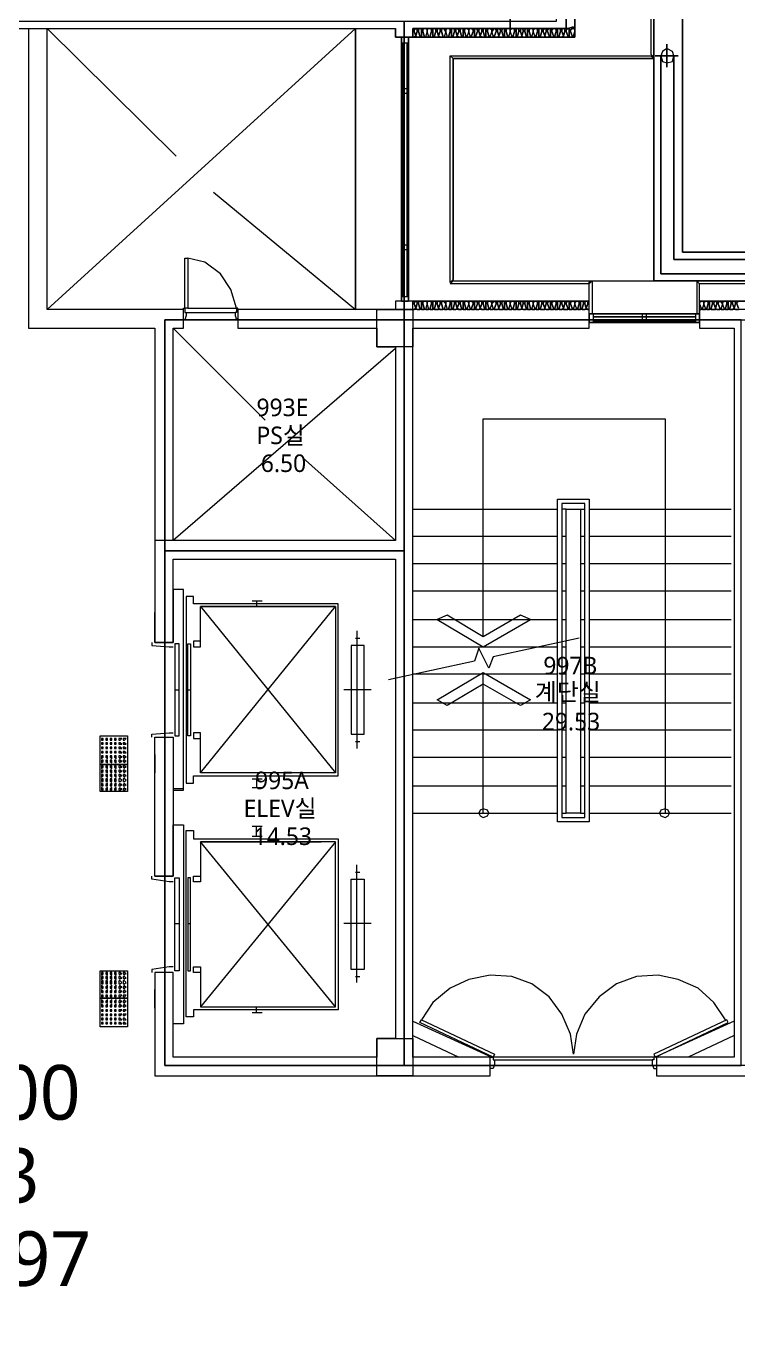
# Model space of a CAD drawing. Header units: millimetres. Extents: x -4020 to 126975, y -1911 to 106713.
# Drawn here: x 75194 to 82904, y 27862 to 42148 of the extents above; entities that cross this region are included whole.
import ezdxf

# ---------------------------------------------------------------- set-up
doc = ezdxf.new("R2010")
doc.units = ezdxf.units.MM
doc.layers.add('PDF_문자', color=7, linetype='Continuous')
doc.layers.add('PDF_형상', color=7, linetype='Continuous')
doc.styles.add('PDF 맑은 고딕', font='malgun.ttf')

msp = doc.modelspace()

# ---------------------------------------------------------------- linework, layer by layer
at = {"layer": 'PDF_형상', "lineweight": 5}
for points in [[(79819, 39389), (79819, 41798), (81995, 41798), (81995, 88152), (62020, 88152), (62020, 87826), (62020, 88152), (62051, 88121), (62051, 87826), (62051, 88121), (62020, 88152), (62020, 87826)], [(81995, 70882), (96047, 46555), (83643, 39389), (81995, 39389), (81995, 68955), (82306, 68955), (82306, 39700), (84156, 39700), (82306, 39700), (82306, 68955), (81995, 68955), (81995, 39389), (83643, 39389)], [(80938, 53721), (80938, 42202), (79290, 42202), (79290, 38969), (82943, 38969), (86441, 38969), (90436, 38969), (94198, 38969), (97944, 38969), (101690, 38969), (105436, 38969), (109447, 38969), (109447, 29704), (109447, 27326)], [(80440, 42280), (74160, 42280), (74160, 43166), (74021, 43166), (74021, 42125), (79197, 42125), (79197, 42031), (79383, 42031), (79383, 42125), (81047, 42125), (81047, 42731), (80440, 42731), (81047, 42731), (81047, 42125), (79383, 42125), (79383, 42031), (79197, 42031), (79197, 42125)], [(81140, 42824), (81140, 42031), (79383, 42031), (81140, 42031), (81140, 42824)], [(109447, 20471), (109447, 29704), (105436, 29704), (101690, 29704), (97944, 29704), (94198, 29704), (90436, 29704), (86441, 29704), (84140, 29704), (84140, 30886), (82943, 30886), (79290, 30886), (76694, 30886), (76694, 36466), (76694, 38969), (79290, 38969), (79290, 42202), (74083, 42202)], [(81047, 42156), (81047, 42140), (81047, 42125), (81062, 42125), (81109, 42140), (81124, 42140), (81140, 42125), (81124, 42140), (81109, 42140), (81062, 42125), (81047, 42125), (81047, 42140), (81047, 42156)], [(75217, 42125), (75217, 38876), (76585, 38876), (76585, 35472), (76787, 35472), (76787, 36373), (79197, 36373), (79197, 31181), (78995, 31181), (78995, 30979), (76787, 30979), (76787, 31896), (76585, 31896), (76585, 30777), (80223, 30777), (80223, 30979), (79383, 30979), (79383, 38876), (81295, 38876), (81295, 39078), (77487, 39078), (77487, 38876), (78995, 38876), (78995, 38674), (79197, 38674), (79197, 36575), (76585, 36575)], [(76787, 38876), (76896, 38876), (76896, 39078), (76585, 39078), (75420, 39078), (75420, 42125), (76819, 40741)], [(75420, 39078), (78762, 42125)], [(82135, 41954), (82135, 41705)], [(77223, 40353), (78762, 39078)], [(76943, 39093), (77471, 39093), (77409, 39295), (77300, 39466), (77129, 39591), (76943, 39637)], [(81311, 39389), (108810, 39389)], [(82912, 39078), (82897, 39078), (82881, 39078), (82865, 39093), (82881, 39140), (82881, 39156), (82865, 39171), (82850, 39171), (82850, 39156), (82850, 39140), (82865, 39093), (82850, 39078), (82834, 39078), (82819, 39078), (82819, 39093), (82834, 39140), (82834, 39156), (82819, 39171), (82803, 39171), (82803, 39156), (82803, 39140), (82803, 39093), (82803, 39078), (82788, 39078), (82772, 39078), (82772, 39093), (82788, 39140), (82788, 39156), (82772, 39171), (82757, 39171), (82741, 39156), (82741, 39140), (82726, 39156), (82726, 39171), (82710, 39171), (82694, 39156), (82694, 39140), (82710, 39093), (82710, 39078), (82694, 39078), (82679, 39078), (82663, 39093), (82679, 39140), (82679, 39156), (82679, 39171), (82663, 39171), (82648, 39156), (82648, 39140), (82663, 39093), (82663, 39078), (82632, 39078), (82617, 39078), (82617, 39093), (82632, 39140), (82632, 39156), (82617, 39171), (82601, 39171), (82601, 39156), (82601, 39140), (82601, 39093), (82601, 39078), (82586, 39078), (82570, 39078), (82570, 39093), (82586, 39140), (82586, 39156), (82570, 39171), (82555, 39171), (82539, 39156), (82539, 39140), (82539, 39156), (82523, 39171), (82508, 39171), (82492, 39156), (82492, 39140), (82508, 39093), (82508, 39078), (82492, 39078), (82508, 39078), (82508, 39093), (82492, 39140), (82492, 39156), (82508, 39171), (82523, 39171), (82539, 39156), (82539, 39140), (82539, 39156), (82555, 39171), (82570, 39171), (82586, 39156), (82586, 39140), (82570, 39093), (82570, 39078), (82586, 39078), (82601, 39078), (82601, 39093), (82601, 39140), (82601, 39156), (82601, 39171), (82617, 39171), (82632, 39156), (82632, 39140), (82617, 39093), (82617, 39078), (82632, 39078), (82663, 39078), (82663, 39093), (82648, 39140), (82648, 39156), (82663, 39171), (82679, 39171), (82679, 39156), (82679, 39140), (82663, 39093), (82679, 39078), (82694, 39078), (82710, 39078), (82710, 39093), (82694, 39140), (82694, 39156), (82710, 39171), (82726, 39171), (82726, 39156), (82741, 39140), (82741, 39156), (82757, 39171), (82772, 39171), (82788, 39156), (82788, 39140), (82772, 39093), (82772, 39078), (82788, 39078), (82803, 39078), (82803, 39093), (82803, 39140), (82803, 39156), (82803, 39171), (82819, 39171), (82834, 39156), (82834, 39140), (82819, 39093), (82819, 39078), (82834, 39078), (82850, 39078), (82865, 39093), (82850, 39140), (82850, 39156), (82850, 39171), (82865, 39171), (82881, 39156), (82881, 39140), (82865, 39093), (82881, 39078), (82897, 39078), (82912, 39078)], [(82912, 39171), (82897, 39156), (82897, 39140), (82912, 39093)], [(82912, 39093), (82897, 39140), (82897, 39156), (82912, 39171)], [(76896, 39078), (76896, 39093), (76912, 39093), (76912, 39047), (76927, 39047), (76927, 39016), (76912, 38969), (76896, 38969), (76896, 38985)], [(76927, 39047), (77456, 39047)], [(77487, 39078), (77487, 39093), (77471, 39093), (77471, 39047), (77456, 39047), (77456, 39016), (77471, 38969), (77487, 38969), (77487, 38985)], [(83021, 30777), (83021, 38876), (84591, 38876), (84591, 39078), (82492, 39078), (82492, 38876), (82865, 38876), (82865, 30979), (82026, 30979), (82026, 30777), (83161, 30777), (83161, 30932), (83021, 30932)], [(79197, 38658), (76787, 36575), (76787, 38876), (77782, 37881)], [(80145, 35534), (80145, 37896), (82119, 37896), (82119, 33622)], [(80145, 37896), (82119, 37896)], [(78187, 37477), (79197, 36575)], [(79383, 36917), (80953, 36917)], [(81000, 33622), (81047, 33622), (81047, 36917), (81000, 36917)], [(81047, 36917), (81202, 36917), (81202, 33622), (81047, 33622)], [(81202, 36917), (81249, 36917)], [(81295, 36917), (82834, 36917)], [(79383, 36622), (80953, 36622)], [(81000, 36622), (81047, 36622)], [(81202, 36622), (81249, 36622)], [(81295, 36622), (82834, 36622)], [(79383, 36326), (80953, 36326)], [(81000, 36326), (81047, 36326)], [(81202, 36326), (81249, 36326)], [(81295, 36326), (82834, 36326)], [(76585, 34446), (76787, 34446), (76787, 33870), (76896, 33870), (76896, 36047), (76787, 36047), (76787, 35472), (76585, 35472), (76585, 35798)], [(79383, 36031), (80953, 36031)], [(81000, 36031), (81047, 36031)], [(81202, 36031), (81249, 36031)], [(81295, 36031), (82834, 36031)], [(77083, 35487), (77005, 35487), (77005, 35425), (77083, 35425), (77083, 35860), (78544, 35860), (78544, 34057), (77083, 34057), (77083, 34492), (77005, 34492), (77005, 34430), (77083, 34430)], [(78389, 34057), (77083, 34057), (78544, 35860), (77083, 35860), (78544, 34057)], [(77642, 35922), (77751, 35922)], [(77642, 35860), (77751, 35860)], [(77689, 35922), (77689, 35860)], [(79383, 35720), (80953, 35720)], [(81000, 35720), (81047, 35720)], [(81202, 35720), (81249, 35720)], [(81295, 35720), (82834, 35720)], [(78777, 35596), (78777, 34321)], [(76554, 35472), (76554, 35440), (76741, 35425), (76787, 35425)], [(78762, 35518), (78808, 35518)], [(81187, 35518), (80254, 35316), (80207, 35192), (80098, 35409), (80052, 35269), (79119, 35067)], [(79383, 35425), (80953, 35425)], [(81000, 35425), (81047, 35425)], [(81202, 35425), (81249, 35425)], [(81295, 35425), (82834, 35425)], [(80145, 33622), (80145, 35145)], [(79383, 35130), (80953, 35130)], [(81000, 35130), (81047, 35130)], [(81202, 35130), (81249, 35130)], [(81295, 35130), (82834, 35130)], [(76803, 34959), (76850, 34959)], [(76943, 34959), (76974, 34959)], [(78933, 34959), (78637, 34959)], [(79383, 34819), (80953, 34819)], [(81000, 34819), (81047, 34819)], [(81202, 34819), (81249, 34819)], [(81295, 34819), (82834, 34819)], [(76554, 34446), (76554, 34477), (76741, 34492), (76787, 34492)], [(79383, 34523), (80953, 34523)], [(81000, 34523), (81047, 34523)], [(81202, 34523), (81249, 34523)], [(81295, 34523), (82834, 34523)], [(78762, 34399), (78808, 34399)], [(76585, 34259), (76585, 34057), (76585, 34259)], [(79383, 34228), (80953, 34228)], [(81000, 34228), (81047, 34228)], [(81202, 34228), (81249, 34228)], [(81295, 34228), (82834, 34228)], [(76896, 33886), (76787, 33886)], [(77642, 33995), (77751, 33995)], [(77642, 33901), (77751, 33901)], [(77689, 33995), (77689, 33901)], [(79383, 33917), (80953, 33917)], [(81000, 33917), (81047, 33917)], [(81202, 33917), (81249, 33917)], [(81295, 33917), (82834, 33917)], [(79383, 33622), (80953, 33622)], [(81202, 33622), (81249, 33622)], [(81295, 33622), (82834, 33622)], [(76585, 32938), (76787, 32938), (76787, 33497), (76896, 33497), (76896, 31337), (76787, 31337), (76787, 31896), (76585, 31896)], [(77642, 33482), (77751, 33482)], [(77689, 33373), (77689, 33482)], [(78544, 33311), (77083, 31523), (78544, 31523), (77083, 33311), (77083, 32876), (77005, 32876), (77005, 32938), (77083, 32938)], [(77083, 31896), (77005, 31896), (77005, 31958), (77083, 31958), (77083, 31523), (78544, 31523), (78544, 33311), (77083, 33311), (78389, 33311)], [(77642, 33373), (77751, 33373)], [(78777, 31787), (78777, 33062)], [(76787, 32876), (76741, 32876), (76554, 32907), (76554, 32938)], [(78762, 32984), (78808, 32984)], [(76803, 32425), (76850, 32425)], [(76943, 32425), (76974, 32425)], [(78933, 32425), (78637, 32425)], [(76787, 31958), (76741, 31958), (76554, 31927), (76554, 31896)], [(82772, 31383), (82648, 31570), (82477, 31725), (82259, 31819), (82042, 31865), (81808, 31850), (81591, 31772), (81404, 31632), (81249, 31445), (81156, 31228), (81124, 31010), (81093, 31228), (81000, 31445), (80860, 31632), (80674, 31772), (80456, 31850), (80223, 31865), (79990, 31819), (79788, 31725), (79601, 31570), (79477, 31383)], [(78762, 31850), (78808, 31850)], [(76585, 31710), (76585, 31508), (76585, 31710)], [(77642, 31523), (77751, 31523)], [(77642, 31461), (77751, 31461)], [(77689, 31461), (77689, 31523)], [(79383, 31368), (80238, 30979)], [(82865, 31368), (82010, 30979)], [(79383, 31212), (79881, 30979)], [(82865, 31212), (82368, 30979)], [(80223, 30979), (80254, 30979), (80254, 30948), (80269, 30948), (80269, 30901), (80254, 30855), (80223, 30855)], [(81995, 30979), (80254, 30979)], [(80269, 30948), (81979, 30948)], [(82026, 30979), (81995, 30979), (81995, 30948), (81979, 30948), (81979, 30901), (81995, 30855), (82026, 30855)]]:
    msp.add_lwpolyline(points, dxfattribs=at)
for points in [[(80440, 42125), (80440, 49726)], [(80440, 42125), (80440, 42731), (81047, 42731), (81047, 42125)], [(80440, 42125), (80440, 42731), (81047, 42731), (81047, 42125)], [(81964, 41845), (81995, 41814), (81995, 42855), (81964, 42824)], [(81964, 41845), (81995, 41814), (81995, 42855), (81964, 42824)], [(78762, 39078), (78762, 42125)], [(79259, 39171), (79259, 42031)], [(79259, 42031), (79259, 41969), (79337, 41969), (79337, 42031)], [(79259, 42031), (79259, 41969), (79337, 41969), (79337, 42031)], [(79337, 39171), (79337, 42031)], [(81093, 42094), (81109, 42047), (81109, 42031), (81093, 42031), (81078, 42031), (81078, 42047), (81078, 42094), (81078, 42109), (81078, 42125), (81062, 42125), (81047, 42109), (81047, 42094), (81062, 42047), (81062, 42031), (81047, 42031), (81016, 42031), (81016, 42047), (81031, 42094), (81031, 42109), (81016, 42125), (81000, 42125), (81000, 42109), (81000, 42094), (81016, 42047), (81000, 42031), (80985, 42031), (80969, 42031), (80969, 42047), (80985, 42094), (80985, 42109), (80969, 42125), (80953, 42125), (80953, 42109), (80953, 42094), (80953, 42047), (80953, 42031), (80938, 42031), (80922, 42031), (80922, 42047), (80938, 42094), (80938, 42109), (80922, 42125), (80907, 42125), (80891, 42109), (80891, 42094), (80907, 42047), (80907, 42031), (80891, 42031), (80876, 42031), (80876, 42047), (80876, 42094), (80876, 42109), (80876, 42125), (80860, 42125), (80845, 42109), (80845, 42094), (80860, 42047), (80860, 42031), (80845, 42031), (80829, 42031), (80814, 42047), (80829, 42094), (80829, 42109), (80829, 42125), (80814, 42125), (80798, 42109), (80798, 42094), (80814, 42047), (80814, 42031), (80782, 42031), (80767, 42031), (80767, 42047), (80782, 42094), (80782, 42109), (80767, 42125), (80751, 42125), (80751, 42109), (80751, 42094), (80751, 42047), (80751, 42031), (80736, 42031), (80720, 42031), (80720, 42047), (80736, 42094), (80736, 42109), (80720, 42125), (80705, 42125), (80689, 42109), (80689, 42094), (80689, 42109), (80674, 42125), (80658, 42125), (80643, 42109), (80643, 42094), (80658, 42047), (80658, 42031), (80643, 42031), (80627, 42031), (80627, 42047), (80627, 42094), (80627, 42109), (80627, 42125), (80611, 42125), (80596, 42109), (80596, 42094), (80611, 42047), (80611, 42031), (80596, 42031), (80580, 42031), (80565, 42047), (80580, 42094), (80580, 42109), (80565, 42125), (80549, 42109), (80549, 42094), (80565, 42047), (80549, 42031), (80534, 42031), (80518, 42031), (80518, 42047), (80534, 42094), (80534, 42109), (80518, 42125), (80503, 42125), (80503, 42109), (80503, 42094), (80503, 42047), (80503, 42031), (80487, 42031), (80472, 42031), (80472, 42047), (80487, 42094), (80487, 42109), (80472, 42125), (80456, 42125), (80440, 42109), (80440, 42094), (80440, 42109), (80425, 42125), (80409, 42125), (80394, 42109), (80394, 42094), (80409, 42047), (80409, 42031), (80394, 42031), (80378, 42031), (80378, 42047), (80378, 42094), (80378, 42109), (80378, 42125), (80363, 42125), (80347, 42109), (80347, 42094), (80363, 42047), (80363, 42031), (80347, 42031), (80316, 42031), (80316, 42047), (80332, 42094), (80332, 42109), (80316, 42125), (80301, 42125), (80301, 42109), (80301, 42094), (80316, 42047), (80301, 42031), (80285, 42031), (80269, 42031), (80269, 42047), (80285, 42094), (80285, 42109), (80269, 42125), (80254, 42125), (80254, 42109), (80238, 42094), (80238, 42109), (80223, 42125), (80207, 42125), (80192, 42109), (80192, 42094), (80207, 42047), (80207, 42031), (80192, 42031), (80176, 42031), (80176, 42047), (80176, 42094), (80176, 42109), (80176, 42125), (80161, 42125), (80145, 42109), (80145, 42094), (80161, 42047), (80161, 42031), (80145, 42031), (80130, 42031), (80114, 42047), (80130, 42094), (80130, 42109), (80130, 42125), (80114, 42125), (80098, 42109), (80098, 42094), (80114, 42047), (80098, 42031), (80083, 42031), (80067, 42031), (80067, 42047), (80083, 42094), (80083, 42109), (80067, 42125), (80052, 42125), (80052, 42109), (80052, 42094), (80052, 42047), (80052, 42031), (80036, 42031), (80021, 42031), (80021, 42047), (80036, 42094), (80036, 42109), (80021, 42125), (80005, 42125), (79990, 42109), (79990, 42094), (79990, 42109), (79974, 42125), (79959, 42125), (79943, 42109), (79943, 42094), (79959, 42047), (79959, 42031), (79943, 42031), (79928, 42031), (79928, 42047), (79928, 42094), (79928, 42109), (79928, 42125), (79912, 42125), (79896, 42109), (79896, 42094), (79912, 42047), (79912, 42031), (79896, 42031), (79881, 42031), (79865, 42047), (79881, 42094), (79881, 42109), (79865, 42125), (79850, 42125), (79850, 42109), (79850, 42094), (79865, 42047), (79850, 42031), (79834, 42031), (79819, 42031), (79819, 42047), (79834, 42094), (79834, 42109), (79819, 42125), (79803, 42125), (79803, 42109), (79803, 42094), (79803, 42047), (79803, 42031), (79788, 42031), (79772, 42031), (79772, 42047), (79788, 42094), (79788, 42109), (79772, 42125), (79757, 42125), (79741, 42109), (79741, 42094), (79725, 42109), (79725, 42125), (79710, 42125), (79694, 42109), (79694, 42094), (79710, 42047), (79710, 42031), (79694, 42031), (79679, 42031), (79663, 42047), (79679, 42094), (79679, 42109), (79679, 42125), (79663, 42125), (79648, 42109), (79648, 42094), (79663, 42047), (79663, 42031), (79632, 42031), (79617, 42031), (79617, 42047), (79632, 42094), (79632, 42109), (79617, 42125), (79601, 42125), (79601, 42109), (79601, 42094), (79601, 42047), (79601, 42031), (79586, 42031), (79570, 42031), (79570, 42047), (79586, 42094), (79586, 42109), (79570, 42125), (79554, 42125), (79539, 42109), (79539, 42094), (79539, 42109), (79523, 42125), (79508, 42125), (79492, 42109), (79492, 42094), (79508, 42047), (79508, 42031), (79492, 42031), (79477, 42031), (79477, 42047), (79477, 42094), (79477, 42109), (79477, 42125), (79461, 42125), (79446, 42109), (79446, 42094), (79461, 42047), (79461, 42031), (79446, 42031), (79430, 42031), (79415, 42047), (79430, 42094), (79430, 42109), (79415, 42125), (79399, 42109), (79399, 42094), (79415, 42047), (79399, 42031), (79383, 42031), (79399, 42031), (79415, 42047), (79399, 42094), (79399, 42109), (79415, 42125), (79430, 42109), (79430, 42094), (79415, 42047), (79430, 42031), (79446, 42031), (79461, 42031), (79461, 42047), (79446, 42094), (79446, 42109), (79461, 42125), (79477, 42125), (79477, 42109), (79477, 42094), (79477, 42047), (79477, 42031), (79492, 42031), (79508, 42031), (79508, 42047), (79492, 42094), (79492, 42109), (79508, 42125), (79523, 42125), (79539, 42109), (79539, 42094), (79539, 42109), (79554, 42125), (79570, 42125), (79586, 42109), (79586, 42094), (79570, 42047), (79570, 42031), (79586, 42031), (79601, 42031), (79601, 42047), (79601, 42094), (79601, 42109), (79601, 42125), (79617, 42125), (79632, 42109), (79632, 42094), (79617, 42047), (79617, 42031), (79632, 42031), (79663, 42031), (79663, 42047), (79648, 42094), (79648, 42109), (79663, 42125), (79679, 42125), (79679, 42109), (79679, 42094), (79663, 42047), (79679, 42031), (79694, 42031), (79710, 42031), (79710, 42047), (79694, 42094), (79694, 42109), (79710, 42125), (79725, 42125), (79725, 42109), (79741, 42094), (79741, 42109), (79757, 42125), (79772, 42125), (79788, 42109), (79788, 42094), (79772, 42047), (79772, 42031), (79788, 42031), (79803, 42031), (79803, 42047), (79803, 42094), (79803, 42109), (79803, 42125), (79819, 42125), (79834, 42109), (79834, 42094), (79819, 42047), (79819, 42031), (79834, 42031), (79850, 42031), (79865, 42047), (79850, 42094), (79850, 42109), (79850, 42125), (79865, 42125), (79881, 42109), (79881, 42094), (79865, 42047), (79881, 42031), (79896, 42031), (79912, 42031), (79912, 42047), (79896, 42094), (79896, 42109), (79912, 42125), (79928, 42125), (79928, 42109), (79928, 42094), (79928, 42047), (79928, 42031), (79943, 42031), (79959, 42031), (79959, 42047), (79943, 42094), (79943, 42109), (79959, 42125), (79974, 42125), (79990, 42109), (79990, 42094), (79990, 42109), (80005, 42125), (80021, 42125), (80036, 42109), (80036, 42094), (80021, 42047), (80021, 42031), (80036, 42031), (80052, 42031), (80052, 42047), (80052, 42094), (80052, 42109), (80052, 42125), (80067, 42125), (80083, 42109), (80083, 42094), (80067, 42047), (80067, 42031), (80083, 42031), (80098, 42031), (80114, 42047), (80098, 42094), (80098, 42109), (80114, 42125), (80130, 42125), (80130, 42109), (80130, 42094), (80114, 42047), (80130, 42031), (80145, 42031), (80161, 42031), (80161, 42047), (80145, 42094), (80145, 42109), (80161, 42125), (80176, 42125), (80176, 42109), (80176, 42094), (80176, 42047), (80176, 42031), (80192, 42031), (80207, 42031), (80207, 42047), (80192, 42094), (80192, 42109), (80207, 42125), (80223, 42125), (80238, 42109), (80238, 42094), (80254, 42109), (80254, 42125), (80269, 42125), (80285, 42109), (80285, 42094), (80269, 42047), (80269, 42031), (80285, 42031), (80301, 42031), (80316, 42047), (80301, 42094), (80301, 42109), (80301, 42125), (80316, 42125), (80332, 42109), (80332, 42094), (80316, 42047), (80316, 42031), (80347, 42031), (80363, 42031), (80363, 42047), (80347, 42094), (80347, 42109), (80363, 42125), (80378, 42125), (80378, 42109), (80378, 42094), (80378, 42047), (80378, 42031), (80394, 42031), (80409, 42031), (80409, 42047), (80394, 42094), (80394, 42109), (80409, 42125), (80425, 42125), (80440, 42109), (80440, 42094), (80440, 42109), (80456, 42125), (80472, 42125), (80487, 42109), (80487, 42094), (80472, 42047), (80472, 42031), (80487, 42031), (80503, 42031), (80503, 42047), (80503, 42094), (80503, 42109), (80503, 42125), (80518, 42125), (80534, 42109), (80534, 42094), (80518, 42047), (80518, 42031), (80534, 42031), (80549, 42031), (80565, 42047), (80549, 42094), (80549, 42109), (80565, 42125), (80580, 42109), (80580, 42094), (80565, 42047), (80580, 42031), (80596, 42031), (80611, 42031), (80611, 42047), (80596, 42094), (80596, 42109), (80611, 42125), (80627, 42125), (80627, 42109), (80627, 42094), (80627, 42047), (80627, 42031), (80643, 42031), (80658, 42031), (80658, 42047), (80643, 42094), (80643, 42109), (80658, 42125), (80674, 42125), (80689, 42109), (80689, 42094), (80689, 42109), (80705, 42125), (80720, 42125), (80736, 42109), (80736, 42094), (80720, 42047), (80720, 42031), (80736, 42031), (80751, 42031), (80751, 42047), (80751, 42094), (80751, 42109), (80751, 42125), (80767, 42125), (80782, 42109), (80782, 42094), (80767, 42047), (80767, 42031), (80782, 42031), (80814, 42031), (80814, 42047), (80798, 42094), (80798, 42109), (80814, 42125), (80829, 42125), (80829, 42109), (80829, 42094), (80814, 42047), (80829, 42031), (80845, 42031), (80860, 42031), (80860, 42047), (80845, 42094), (80845, 42109), (80860, 42125), (80876, 42125), (80876, 42109), (80876, 42094), (80876, 42047), (80876, 42031), (80891, 42031), (80907, 42031), (80907, 42047), (80891, 42094), (80891, 42109), (80907, 42125), (80922, 42125), (80938, 42109), (80938, 42094), (80922, 42047), (80922, 42031), (80938, 42031), (80953, 42031), (80953, 42047), (80953, 42094), (80953, 42109), (80953, 42125), (80969, 42125), (80985, 42109), (80985, 42094), (80969, 42047), (80969, 42031), (80985, 42031), (81000, 42031), (81016, 42047), (81000, 42094), (81000, 42109), (81000, 42125), (81016, 42125), (81031, 42109), (81031, 42094), (81016, 42047), (81016, 42031), (81047, 42031), (81062, 42031), (81062, 42047), (81047, 42094), (81047, 42109), (81062, 42125), (81078, 42125), (81078, 42109), (81078, 42094), (81078, 42047), (81078, 42031), (81093, 42031), (81109, 42031), (81109, 42047), (81093, 42094), (81093, 42109), (81109, 42125), (81124, 42125), (81140, 42109), (81140, 42094), (81140, 42109), (81124, 42125), (81109, 42125), (81093, 42109)], [(79539, 42094), (79523, 42047), (79523, 42031), (79539, 42031), (79554, 42031), (79554, 42047)], [(79539, 42094), (79523, 42047), (79523, 42031), (79539, 42031), (79554, 42031), (79554, 42047)], [(79741, 42094), (79725, 42047), (79725, 42031), (79741, 42031), (79757, 42031), (79757, 42047)], [(79741, 42094), (79725, 42047), (79725, 42031), (79741, 42031), (79757, 42031), (79757, 42047)], [(79990, 42094), (79974, 42047), (79974, 42031), (79990, 42031), (80005, 42031), (80005, 42047)], [(79990, 42094), (79974, 42047), (79974, 42031), (79990, 42031), (80005, 42031), (80005, 42047)], [(80238, 42094), (80223, 42047), (80223, 42031), (80238, 42031), (80254, 42031), (80254, 42047)], [(80238, 42094), (80223, 42047), (80223, 42031), (80238, 42031), (80254, 42031), (80254, 42047)], [(80440, 42094), (80425, 42047), (80425, 42031), (80440, 42031), (80456, 42031), (80456, 42047)], [(80440, 42094), (80425, 42047), (80425, 42031), (80440, 42031), (80456, 42031), (80456, 42047)], [(80689, 42094), (80674, 42047), (80674, 42031), (80689, 42031), (80705, 42031), (80705, 42047)], [(80689, 42094), (80674, 42047), (80674, 42031), (80689, 42031), (80705, 42031), (80705, 42047)], [(81140, 42031), (81124, 42031), (81124, 42047), (81140, 42094), (81124, 42047), (81124, 42031)], [(79275, 39218), (79275, 41969)], [(79321, 39218), (79321, 41969)], [(82213, 41829), (82197, 41876), (82135, 41907), (82088, 41876), (82073, 41829), (82088, 41767), (82135, 41752), (82197, 41767)], [(82213, 41829), (82197, 41876), (82135, 41907), (82088, 41876), (82073, 41829), (82088, 41767), (82135, 41752), (82197, 41767)], [(82213, 41829), (82197, 41876), (82135, 41907), (82088, 41876), (82073, 41829), (82088, 41767), (82135, 41752), (82197, 41767)], [(82135, 41705), (82135, 41954)], [(79819, 39404), (79788, 39373), (79788, 41829), (79819, 41798)], [(81964, 41829), (81995, 41798), (79819, 41798), (79788, 41829)], [(79819, 39404), (79788, 39373), (79788, 41829), (79819, 41798)], [(81964, 41829), (81995, 41798), (79819, 41798), (79788, 41829)], [(82010, 41829), (82259, 41829)], [(84078, 39466), (82073, 39466), (82073, 41829), (82073, 39466)], [(84078, 39622), (82213, 39622), (82213, 41829), (82213, 39622)], [(79259, 41472), (79259, 41425), (79337, 41425), (79337, 41472)], [(79259, 41472), (79259, 41425), (79337, 41425), (79337, 41472)], [(79259, 39777), (79259, 39731), (79337, 39731), (79337, 39777)], [(79259, 39777), (79259, 39731), (79337, 39731), (79337, 39777)], [(76912, 39093), (76912, 39637), (76943, 39637), (76943, 39093)], [(79788, 39358), (79819, 39389), (81311, 39389), (81280, 39358)], [(79788, 39358), (79819, 39389), (81311, 39389), (81280, 39358)], [(81295, 39358), (81327, 39389), (81327, 39031), (81295, 39031)], [(81295, 39358), (81327, 39389), (81327, 39031), (81295, 39031)], [(82492, 39358), (82461, 39389), (82461, 39031), (82492, 39031)], [(82492, 39358), (82461, 39389), (84622, 39389), (84591, 39358)], [(82492, 39358), (82461, 39389), (82461, 39031), (82492, 39031)], [(82492, 39358), (82461, 39389), (84622, 39389), (84591, 39358)], [(79197, 39078), (79383, 39078), (79383, 39171), (79197, 39171)], [(79197, 39078), (79383, 39078), (79383, 39171), (79197, 39171)], [(79259, 39218), (79259, 39171), (79337, 39171), (79337, 39218)], [(79259, 39218), (79259, 39171), (79337, 39171), (79337, 39218)], [(81295, 39171), (79383, 39171)], [(81295, 39078), (81280, 39078), (81264, 39093), (81280, 39140), (81280, 39156), (81280, 39171), (81264, 39171), (81249, 39156), (81249, 39140), (81264, 39093), (81249, 39078), (81233, 39078), (81218, 39078), (81218, 39093), (81233, 39140), (81233, 39156), (81218, 39171), (81202, 39171), (81202, 39156), (81202, 39140), (81202, 39093), (81202, 39078), (81187, 39078), (81171, 39078), (81171, 39093), (81187, 39140), (81187, 39156), (81171, 39171), (81156, 39171), (81140, 39156), (81140, 39140), (81140, 39156), (81124, 39171), (81109, 39171), (81093, 39156), (81093, 39140), (81109, 39093), (81109, 39078), (81093, 39078), (81078, 39078), (81078, 39093), (81078, 39140), (81078, 39156), (81078, 39171), (81062, 39171), (81047, 39156), (81047, 39140), (81062, 39093), (81062, 39078), (81047, 39078), (81016, 39078), (81016, 39093), (81031, 39140), (81031, 39156), (81016, 39171), (81000, 39171), (81000, 39156), (81000, 39140), (81016, 39093), (81000, 39078), (80985, 39078), (80969, 39078), (80969, 39093), (80985, 39140), (80985, 39156), (80969, 39171), (80953, 39171), (80953, 39156), (80953, 39140), (80953, 39093), (80953, 39078), (80938, 39078), (80922, 39078), (80922, 39093), (80938, 39140), (80938, 39156), (80922, 39171), (80907, 39171), (80891, 39156), (80891, 39140), (80907, 39093), (80907, 39078), (80891, 39078), (80876, 39078), (80876, 39093), (80876, 39140), (80876, 39156), (80876, 39171), (80860, 39171), (80845, 39156), (80845, 39140), (80860, 39093), (80860, 39078), (80845, 39078), (80829, 39078), (80814, 39093), (80829, 39140), (80829, 39156), (80829, 39171), (80814, 39171), (80798, 39156), (80798, 39140), (80814, 39093), (80814, 39078), (80782, 39078), (80767, 39078), (80767, 39093), (80782, 39140), (80782, 39156), (80767, 39171), (80751, 39171), (80751, 39156), (80751, 39140), (80751, 39093), (80751, 39078), (80736, 39078), (80720, 39078), (80720, 39093), (80736, 39140), (80736, 39156), (80720, 39171), (80705, 39171), (80689, 39156), (80689, 39140), (80689, 39156), (80674, 39171), (80658, 39171), (80643, 39156), (80643, 39140), (80658, 39093), (80658, 39078), (80643, 39078), (80627, 39078), (80627, 39093), (80627, 39140), (80627, 39156), (80627, 39171), (80611, 39171), (80596, 39156), (80596, 39140), (80611, 39093), (80611, 39078), (80596, 39078), (80580, 39078), (80565, 39093), (80580, 39140), (80580, 39156), (80565, 39171), (80549, 39156), (80549, 39140), (80565, 39093), (80549, 39078), (80534, 39078), (80518, 39078), (80518, 39093), (80534, 39140), (80534, 39156), (80518, 39171), (80503, 39171), (80503, 39156), (80503, 39140), (80503, 39093), (80503, 39078), (80487, 39078), (80472, 39078), (80472, 39093), (80487, 39140), (80487, 39156), (80472, 39171), (80456, 39171), (80440, 39156), (80440, 39140), (80440, 39156), (80425, 39171), (80409, 39171), (80394, 39156), (80394, 39140), (80409, 39093), (80409, 39078), (80394, 39078), (80378, 39078), (80378, 39093), (80378, 39140), (80378, 39156), (80378, 39171), (80363, 39171), (80347, 39156), (80347, 39140), (80363, 39093), (80363, 39078), (80347, 39078), (80316, 39078), (80316, 39093), (80332, 39140), (80332, 39156), (80316, 39171), (80301, 39171), (80301, 39156), (80301, 39140), (80316, 39093), (80301, 39078), (80285, 39078), (80269, 39078), (80269, 39093), (80285, 39140), (80285, 39156), (80269, 39171), (80254, 39171), (80254, 39156), (80238, 39140), (80238, 39156), (80223, 39171), (80207, 39171), (80192, 39156), (80192, 39140), (80207, 39093), (80207, 39078), (80192, 39078), (80176, 39078), (80176, 39093), (80176, 39140), (80176, 39156), (80176, 39171), (80161, 39171), (80145, 39156), (80145, 39140), (80161, 39093), (80161, 39078), (80145, 39078), (80130, 39078), (80114, 39093), (80130, 39140), (80130, 39156), (80130, 39171), (80114, 39171), (80098, 39156), (80098, 39140), (80114, 39093), (80098, 39078), (80083, 39078), (80067, 39078), (80067, 39093), (80083, 39140), (80083, 39156), (80067, 39171), (80052, 39171), (80052, 39156), (80052, 39140), (80052, 39093), (80052, 39078), (80036, 39078), (80021, 39078), (80021, 39093), (80036, 39140), (80036, 39156), (80021, 39171), (80005, 39171), (79990, 39156), (79990, 39140), (79990, 39156), (79974, 39171), (79959, 39171), (79943, 39156), (79943, 39140), (79959, 39093), (79959, 39078), (79943, 39078), (79928, 39078), (79928, 39093), (79928, 39140), (79928, 39156), (79928, 39171), (79912, 39171), (79896, 39156), (79896, 39140), (79912, 39093), (79912, 39078), (79896, 39078), (79881, 39078), (79865, 39093), (79881, 39140), (79881, 39156), (79865, 39171), (79850, 39171), (79850, 39156), (79850, 39140), (79865, 39093), (79850, 39078), (79834, 39078), (79819, 39078), (79819, 39093), (79834, 39140), (79834, 39156), (79819, 39171), (79803, 39171), (79803, 39156), (79803, 39140), (79803, 39093), (79803, 39078), (79788, 39078), (79772, 39078), (79772, 39093), (79788, 39140), (79788, 39156), (79772, 39171), (79757, 39171), (79741, 39156), (79741, 39140), (79725, 39156), (79725, 39171), (79710, 39171), (79694, 39156), (79694, 39140), (79710, 39093), (79710, 39078), (79694, 39078), (79679, 39078), (79663, 39093), (79679, 39140), (79679, 39156), (79679, 39171), (79663, 39171), (79648, 39156), (79648, 39140), (79663, 39093), (79663, 39078), (79632, 39078), (79617, 39078), (79617, 39093), (79632, 39140), (79632, 39156), (79617, 39171), (79601, 39171), (79601, 39156), (79601, 39140), (79601, 39093), (79601, 39078), (79586, 39078), (79570, 39078), (79570, 39093), (79586, 39140), (79586, 39156), (79570, 39171), (79554, 39171), (79539, 39156), (79539, 39140), (79539, 39156), (79523, 39171), (79508, 39171), (79492, 39156), (79492, 39140), (79508, 39093), (79508, 39078), (79492, 39078), (79477, 39078), (79477, 39093), (79477, 39140), (79477, 39156), (79477, 39171), (79461, 39171), (79446, 39156), (79446, 39140), (79461, 39093), (79461, 39078), (79446, 39078), (79430, 39078), (79415, 39093), (79430, 39140), (79430, 39156), (79415, 39171), (79399, 39156), (79399, 39140), (79415, 39093), (79399, 39078), (79383, 39078), (79399, 39078), (79415, 39093), (79399, 39140), (79399, 39156), (79415, 39171), (79430, 39156), (79430, 39140), (79415, 39093), (79430, 39078), (79446, 39078), (79461, 39078), (79461, 39093), (79446, 39140), (79446, 39156), (79461, 39171), (79477, 39171), (79477, 39156), (79477, 39140), (79477, 39093), (79477, 39078), (79492, 39078), (79508, 39078), (79508, 39093), (79492, 39140), (79492, 39156), (79508, 39171), (79523, 39171), (79539, 39156), (79539, 39140), (79539, 39156), (79554, 39171), (79570, 39171), (79586, 39156), (79586, 39140), (79570, 39093), (79570, 39078), (79586, 39078), (79601, 39078), (79601, 39093), (79601, 39140), (79601, 39156), (79601, 39171), (79617, 39171), (79632, 39156), (79632, 39140), (79617, 39093), (79617, 39078), (79632, 39078), (79663, 39078), (79663, 39093), (79648, 39140), (79648, 39156), (79663, 39171), (79679, 39171), (79679, 39156), (79679, 39140), (79663, 39093), (79679, 39078), (79694, 39078), (79710, 39078), (79710, 39093), (79694, 39140), (79694, 39156), (79710, 39171), (79725, 39171), (79725, 39156), (79741, 39140), (79741, 39156), (79757, 39171), (79772, 39171), (79788, 39156), (79788, 39140), (79772, 39093), (79772, 39078), (79788, 39078), (79803, 39078), (79803, 39093), (79803, 39140), (79803, 39156), (79803, 39171), (79819, 39171), (79834, 39156), (79834, 39140), (79819, 39093), (79819, 39078), (79834, 39078), (79850, 39078), (79865, 39093), (79850, 39140), (79850, 39156), (79850, 39171), (79865, 39171), (79881, 39156), (79881, 39140), (79865, 39093), (79881, 39078), (79896, 39078), (79912, 39078), (79912, 39093), (79896, 39140), (79896, 39156), (79912, 39171), (79928, 39171), (79928, 39156), (79928, 39140), (79928, 39093), (79928, 39078), (79943, 39078), (79959, 39078), (79959, 39093), (79943, 39140), (79943, 39156), (79959, 39171), (79974, 39171), (79990, 39156), (79990, 39140), (79990, 39156), (80005, 39171), (80021, 39171), (80036, 39156), (80036, 39140), (80021, 39093), (80021, 39078), (80036, 39078), (80052, 39078), (80052, 39093), (80052, 39140), (80052, 39156), (80052, 39171), (80067, 39171), (80083, 39156), (80083, 39140), (80067, 39093), (80067, 39078), (80083, 39078), (80098, 39078), (80114, 39093), (80098, 39140), (80098, 39156), (80114, 39171), (80130, 39171), (80130, 39156), (80130, 39140), (80114, 39093), (80130, 39078), (80145, 39078), (80161, 39078), (80161, 39093), (80145, 39140), (80145, 39156), (80161, 39171), (80176, 39171), (80176, 39156), (80176, 39140), (80176, 39093), (80176, 39078), (80192, 39078), (80207, 39078), (80207, 39093), (80192, 39140), (80192, 39156), (80207, 39171), (80223, 39171), (80238, 39156), (80238, 39140), (80254, 39156), (80254, 39171), (80269, 39171), (80285, 39156), (80285, 39140), (80269, 39093), (80269, 39078), (80285, 39078), (80301, 39078), (80316, 39093), (80301, 39140), (80301, 39156), (80301, 39171), (80316, 39171), (80332, 39156), (80332, 39140), (80316, 39093), (80316, 39078), (80347, 39078), (80363, 39078), (80363, 39093), (80347, 39140), (80347, 39156), (80363, 39171), (80378, 39171), (80378, 39156), (80378, 39140), (80378, 39093), (80378, 39078), (80394, 39078), (80409, 39078), (80409, 39093), (80394, 39140), (80394, 39156), (80409, 39171), (80425, 39171), (80440, 39156), (80440, 39140), (80440, 39156), (80456, 39171), (80472, 39171), (80487, 39156), (80487, 39140), (80472, 39093), (80472, 39078), (80487, 39078), (80503, 39078), (80503, 39093), (80503, 39140), (80503, 39156), (80503, 39171), (80518, 39171), (80534, 39156), (80534, 39140), (80518, 39093), (80518, 39078), (80534, 39078), (80549, 39078), (80565, 39093), (80549, 39140), (80549, 39156), (80565, 39171), (80580, 39156), (80580, 39140), (80565, 39093), (80580, 39078), (80596, 39078), (80611, 39078), (80611, 39093), (80596, 39140), (80596, 39156), (80611, 39171), (80627, 39171), (80627, 39156), (80627, 39140), (80627, 39093), (80627, 39078), (80643, 39078), (80658, 39078), (80658, 39093), (80643, 39140), (80643, 39156), (80658, 39171), (80674, 39171), (80689, 39156), (80689, 39140), (80689, 39156), (80705, 39171), (80720, 39171), (80736, 39156), (80736, 39140), (80720, 39093), (80720, 39078), (80736, 39078), (80751, 39078), (80751, 39093), (80751, 39140), (80751, 39156), (80751, 39171), (80767, 39171), (80782, 39156), (80782, 39140), (80767, 39093), (80767, 39078), (80782, 39078), (80814, 39078), (80814, 39093), (80798, 39140), (80798, 39156), (80814, 39171), (80829, 39171), (80829, 39156), (80829, 39140), (80814, 39093), (80829, 39078), (80845, 39078), (80860, 39078), (80860, 39093), (80845, 39140), (80845, 39156), (80860, 39171), (80876, 39171), (80876, 39156), (80876, 39140), (80876, 39093), (80876, 39078), (80891, 39078), (80907, 39078), (80907, 39093), (80891, 39140), (80891, 39156), (80907, 39171), (80922, 39171), (80938, 39156), (80938, 39140), (80922, 39093), (80922, 39078), (80938, 39078), (80953, 39078), (80953, 39093), (80953, 39140), (80953, 39156), (80953, 39171), (80969, 39171), (80985, 39156), (80985, 39140), (80969, 39093), (80969, 39078), (80985, 39078), (81000, 39078), (81016, 39093), (81000, 39140), (81000, 39156), (81000, 39171), (81016, 39171), (81031, 39156), (81031, 39140), (81016, 39093), (81016, 39078), (81047, 39078), (81062, 39078), (81062, 39093), (81047, 39140), (81047, 39156), (81062, 39171), (81078, 39171), (81078, 39156), (81078, 39140), (81078, 39093), (81078, 39078), (81093, 39078), (81109, 39078), (81109, 39093), (81093, 39140), (81093, 39156), (81109, 39171), (81124, 39171), (81140, 39156), (81140, 39140), (81140, 39156), (81156, 39171), (81171, 39171), (81187, 39156), (81187, 39140), (81171, 39093), (81171, 39078), (81187, 39078), (81202, 39078), (81202, 39093), (81202, 39140), (81202, 39156), (81202, 39171), (81218, 39171), (81233, 39156), (81233, 39140), (81218, 39093), (81218, 39078), (81233, 39078), (81249, 39078), (81264, 39093), (81249, 39140), (81249, 39156), (81264, 39171), (81280, 39171), (81280, 39156), (81280, 39140), (81264, 39093), (81280, 39078)], [(84591, 39171), (82492, 39171), (84342, 39171), (82492, 39171)], [(78995, 38674), (78995, 39078), (79383, 39078), (79383, 38674)], [(78995, 38674), (78995, 39078), (79383, 39078), (79383, 38674)], [(79539, 39140), (79523, 39093), (79523, 39078), (79539, 39078), (79554, 39078), (79554, 39093)], [(79539, 39140), (79523, 39093), (79523, 39078), (79539, 39078), (79554, 39078), (79554, 39093)], [(79741, 39140), (79725, 39093), (79725, 39078), (79741, 39078), (79757, 39078), (79757, 39093)], [(79741, 39140), (79725, 39093), (79725, 39078), (79741, 39078), (79757, 39078), (79757, 39093)], [(79990, 39140), (79974, 39093), (79974, 39078), (79990, 39078), (80005, 39078), (80005, 39093)], [(79990, 39140), (79974, 39093), (79974, 39078), (79990, 39078), (80005, 39078), (80005, 39093)], [(80238, 39140), (80223, 39093), (80223, 39078), (80238, 39078), (80254, 39078), (80254, 39093)], [(80238, 39140), (80223, 39093), (80223, 39078), (80238, 39078), (80254, 39078), (80254, 39093)], [(80440, 39140), (80425, 39093), (80425, 39078), (80440, 39078), (80456, 39078), (80456, 39093)], [(80440, 39140), (80425, 39093), (80425, 39078), (80440, 39078), (80456, 39078), (80456, 39093)], [(80689, 39140), (80674, 39093), (80674, 39078), (80689, 39078), (80705, 39078), (80705, 39093)], [(80689, 39140), (80674, 39093), (80674, 39078), (80689, 39078), (80705, 39078), (80705, 39093)], [(81140, 39140), (81124, 39093), (81124, 39078), (81140, 39078), (81156, 39078), (81156, 39093)], [(81140, 39140), (81124, 39093), (81124, 39078), (81140, 39078), (81156, 39078), (81156, 39093)], [(82492, 39031), (81295, 39031)], [(81295, 38938), (81342, 38938), (81342, 39031), (81295, 39031)], [(81295, 38938), (81342, 38938), (81342, 39031), (81295, 39031)], [(82446, 39000), (81342, 39000)], [(81871, 38938), (81917, 38938), (81917, 39031), (81871, 39031)], [(81871, 38938), (81917, 38938), (81917, 39031), (81871, 39031)], [(82446, 38938), (82492, 38938), (82492, 39031), (82446, 39031)], [(82446, 38938), (82492, 38938), (82492, 39031), (82446, 39031)], [(82539, 39140), (82523, 39093), (82523, 39078), (82539, 39078), (82555, 39078), (82555, 39093)], [(82539, 39140), (82523, 39093), (82523, 39078), (82539, 39078), (82555, 39078), (82555, 39093)], [(82741, 39140), (82726, 39093), (82726, 39078), (82741, 39078), (82757, 39078), (82757, 39093)], [(82741, 39140), (82726, 39093), (82726, 39078), (82741, 39078), (82757, 39078), (82757, 39093)], [(79073, 38969), (76694, 38969), (76694, 36466), (79290, 36466), (79290, 38969)], [(79290, 38969), (79290, 36466), (79290, 30886), (82943, 30886), (82943, 38969)], [(82492, 38938), (81295, 38938)], [(82446, 38954), (81342, 38954)], [(81295, 33528), (80953, 33528), (80953, 37026), (81295, 37026)], [(81249, 33575), (81249, 36979), (81000, 36979), (81000, 33575)], [(76694, 36466), (76694, 30886), (79290, 30886), (79290, 36466)], [(77005, 35891), (77005, 35969), (76927, 35969), (76927, 33948), (77005, 33948), (77005, 34026), (78575, 34026), (78575, 35891)], [(80549, 35767), (80145, 35534), (79757, 35767), (79648, 35720), (80145, 35425), (80658, 35720)], [(76803, 34461), (76850, 34461), (76850, 35456), (76803, 35456)], [(76974, 35456), (76974, 34461), (76943, 34461), (76943, 35456)], [(80658, 34850), (80549, 34788), (80145, 35021), (79757, 34788), (79648, 34850), (80145, 35145)], [(76290, 34461), (76290, 34150), (75995, 34150), (75995, 34461)], [(76026, 34430), (76010, 34430), (76010, 34414), (76026, 34414)], [(76072, 34430), (76057, 34430), (76057, 34414), (76072, 34414)], [(76119, 34430), (76104, 34430), (76104, 34414), (76119, 34414)], [(76166, 34430), (76150, 34430), (76150, 34414), (76166, 34414)], [(76228, 34430), (76212, 34430), (76197, 34430), (76197, 34414), (76212, 34414)], [(76275, 34430), (76259, 34430), (76243, 34430), (76243, 34414), (76259, 34414)], [(76787, 34446), (76787, 32938), (76585, 32938), (76585, 34446)], [(76026, 34368), (76026, 34383), (76010, 34383), (76010, 34368)], [(76026, 34321), (76026, 34337), (76010, 34337), (76010, 34321)], [(76026, 34275), (76026, 34290), (76010, 34290), (76010, 34275)], [(76072, 34368), (76072, 34383), (76057, 34383), (76057, 34368)], [(76072, 34321), (76072, 34337), (76057, 34337), (76057, 34321)], [(76072, 34275), (76072, 34290), (76057, 34290), (76057, 34275)], [(76119, 34368), (76119, 34383), (76104, 34383), (76104, 34368)], [(76119, 34321), (76119, 34337), (76104, 34337), (76104, 34321)], [(76119, 34275), (76119, 34290), (76104, 34290), (76104, 34275)], [(76166, 34368), (76166, 34383), (76150, 34383), (76150, 34368)], [(76166, 34321), (76166, 34337), (76150, 34337), (76150, 34321)], [(76166, 34275), (76166, 34290), (76150, 34290), (76150, 34275)], [(76228, 34368), (76212, 34383), (76197, 34383), (76197, 34368), (76212, 34368)], [(76228, 34321), (76212, 34337), (76197, 34337), (76197, 34321), (76212, 34321)], [(76228, 34275), (76212, 34290), (76197, 34290), (76197, 34275), (76212, 34275)], [(76275, 34368), (76259, 34383), (76243, 34383), (76243, 34368), (76259, 34368)], [(76275, 34321), (76259, 34337), (76243, 34337), (76243, 34321), (76259, 34321)], [(76275, 34275), (76259, 34290), (76243, 34290), (76243, 34275), (76259, 34275)], [(76290, 34150), (76290, 33855), (75995, 33855), (75995, 34150)], [(76026, 34228), (76026, 34243), (76010, 34243), (76010, 34228), (76010, 34212)], [(76026, 34181), (76026, 34197), (76010, 34197), (76010, 34181), (76010, 34166)], [(76072, 34228), (76072, 34243), (76057, 34243), (76057, 34228), (76072, 34212)], [(76072, 34181), (76072, 34197), (76057, 34197), (76057, 34181), (76072, 34166)], [(76119, 34228), (76119, 34243), (76104, 34243), (76104, 34228), (76119, 34212)], [(76119, 34181), (76119, 34197), (76104, 34197), (76104, 34181), (76119, 34166)], [(76166, 34228), (76166, 34243), (76150, 34243), (76150, 34228), (76166, 34212)], [(76166, 34181), (76166, 34197), (76150, 34197), (76150, 34181), (76166, 34166)], [(76228, 34228), (76212, 34243), (76197, 34243), (76197, 34228), (76212, 34212), (76212, 34228)], [(76228, 34181), (76212, 34197), (76197, 34197), (76197, 34181), (76212, 34166), (76212, 34181)], [(76275, 34228), (76259, 34243), (76243, 34243), (76243, 34228), (76259, 34212), (76259, 34228)], [(76275, 34181), (76259, 34197), (76243, 34197), (76243, 34181), (76259, 34166), (76259, 34181)], [(76026, 34119), (76026, 34135), (76010, 34135), (76010, 34119), (76010, 34104)], [(76026, 34072), (76026, 34088), (76010, 34088), (76010, 34072), (76010, 34057)], [(76026, 34026), (76026, 34041), (76010, 34041), (76010, 34026), (76010, 34010)], [(76072, 34119), (76072, 34135), (76057, 34135), (76057, 34119), (76072, 34104)], [(76072, 34072), (76072, 34088), (76057, 34088), (76057, 34072), (76072, 34057)], [(76072, 34026), (76072, 34041), (76057, 34041), (76057, 34026), (76072, 34010)], [(76119, 34119), (76119, 34135), (76104, 34135), (76104, 34119), (76119, 34104)], [(76119, 34072), (76119, 34088), (76104, 34088), (76104, 34072), (76119, 34057)], [(76119, 34026), (76119, 34041), (76104, 34041), (76104, 34026), (76119, 34010)], [(76166, 34119), (76166, 34135), (76150, 34135), (76150, 34119), (76166, 34104)], [(76166, 34072), (76166, 34088), (76150, 34088), (76150, 34072), (76166, 34057)], [(76166, 34026), (76166, 34041), (76150, 34041), (76150, 34026), (76166, 34010)], [(76228, 34119), (76212, 34135), (76197, 34135), (76197, 34119), (76212, 34104), (76212, 34119)], [(76228, 34072), (76212, 34088), (76197, 34088), (76197, 34072), (76212, 34057), (76212, 34072)], [(76228, 34026), (76212, 34041), (76197, 34041), (76197, 34026), (76212, 34010), (76212, 34026)], [(76275, 34119), (76259, 34135), (76243, 34135), (76243, 34119), (76259, 34104), (76259, 34119)], [(76275, 34072), (76259, 34088), (76243, 34088), (76243, 34072), (76259, 34057), (76259, 34072)], [(76275, 34026), (76259, 34041), (76243, 34041), (76243, 34026), (76259, 34010), (76259, 34026)], [(76026, 33979), (76026, 33995), (76010, 33995), (76010, 33979), (76010, 33964), (76026, 33964)], [(76026, 33933), (76010, 33948), (76010, 33933), (76010, 33917), (76026, 33917)], [(76026, 33886), (76010, 33901), (76010, 33886), (76010, 33870), (76026, 33870)], [(76072, 33979), (76072, 33995), (76057, 33995), (76057, 33979), (76057, 33964), (76072, 33964)], [(76072, 33933), (76072, 33948), (76057, 33933), (76057, 33917), (76072, 33917)], [(76072, 33886), (76072, 33901), (76057, 33886), (76057, 33870), (76072, 33870)], [(76119, 33979), (76119, 33995), (76104, 33995), (76104, 33979), (76104, 33964), (76119, 33964)], [(76119, 33933), (76119, 33948), (76104, 33933), (76104, 33917), (76119, 33917)], [(76119, 33886), (76119, 33901), (76104, 33886), (76104, 33870), (76119, 33870)], [(76166, 33979), (76166, 33995), (76150, 33995), (76150, 33979), (76150, 33964), (76166, 33964)], [(76166, 33933), (76166, 33948), (76150, 33933), (76150, 33917), (76166, 33917)], [(76166, 33886), (76166, 33901), (76150, 33886), (76150, 33870), (76166, 33870)], [(76228, 33979), (76212, 33995), (76197, 33995), (76197, 33979), (76197, 33964), (76212, 33964)], [(76228, 33933), (76212, 33933), (76212, 33948), (76197, 33933), (76197, 33917), (76212, 33917)], [(76228, 33886), (76212, 33886), (76212, 33901), (76197, 33886), (76197, 33870), (76212, 33870)], [(76275, 33979), (76259, 33995), (76243, 33995), (76243, 33979), (76243, 33964), (76259, 33964)], [(76275, 33933), (76259, 33933), (76259, 33948), (76243, 33933), (76243, 33917), (76259, 33917)], [(76275, 33886), (76259, 33886), (76259, 33901), (76243, 33886), (76243, 33870), (76259, 33870)], [(80098, 33622), (80114, 33591), (80145, 33575), (80192, 33591), (80207, 33622), (80192, 33653), (80145, 33668), (80114, 33653)], [(82057, 33622), (82073, 33591), (82119, 33575), (82150, 33591), (82166, 33622), (82150, 33653), (82119, 33668), (82073, 33653)], [(78575, 33342), (78575, 31492), (77005, 31492), (77005, 31414), (76927, 31414), (76927, 33435), (77005, 33435), (77005, 33342)], [(76850, 32922), (76850, 31912), (76803, 31912), (76803, 32922)], [(76974, 32922), (76943, 32922), (76943, 31912), (76974, 31912)], [(76290, 31912), (76290, 31616), (75995, 31616), (75995, 31912)], [(76026, 31881), (76026, 31896), (76010, 31896), (76010, 31881), (76010, 31865)], [(76072, 31881), (76072, 31896), (76057, 31896), (76057, 31881), (76072, 31865)], [(76119, 31881), (76119, 31896), (76104, 31896), (76104, 31881), (76119, 31865)], [(76166, 31881), (76166, 31896), (76150, 31896), (76150, 31881), (76166, 31865)], [(76228, 31881), (76212, 31896), (76197, 31896), (76197, 31881), (76212, 31865), (76212, 31881)], [(76275, 31881), (76259, 31896), (76243, 31896), (76243, 31881), (76259, 31865), (76259, 31881)], [(76026, 31834), (76026, 31850), (76010, 31850), (76010, 31834), (76010, 31819)], [(76026, 31787), (76026, 31803), (76010, 31803), (76010, 31787), (76010, 31772), (76026, 31772)], [(76026, 31741), (76010, 31756), (76010, 31741), (76010, 31725), (76026, 31725)], [(76072, 31834), (76072, 31850), (76057, 31850), (76057, 31834), (76072, 31819)], [(76072, 31787), (76072, 31803), (76057, 31803), (76057, 31787), (76057, 31772), (76072, 31772)], [(76072, 31741), (76072, 31756), (76057, 31741), (76057, 31725), (76072, 31725)], [(76119, 31834), (76119, 31850), (76104, 31850), (76104, 31834), (76119, 31819)], [(76119, 31787), (76119, 31803), (76104, 31803), (76104, 31787), (76104, 31772), (76119, 31772)], [(76119, 31741), (76119, 31756), (76104, 31741), (76104, 31725), (76119, 31725)], [(76166, 31834), (76166, 31850), (76150, 31850), (76150, 31834), (76166, 31819)], [(76166, 31787), (76166, 31803), (76150, 31803), (76150, 31787), (76150, 31772), (76166, 31772)], [(76166, 31741), (76166, 31756), (76150, 31741), (76150, 31725), (76166, 31725)], [(76228, 31834), (76212, 31850), (76197, 31850), (76197, 31834), (76212, 31819), (76212, 31834)], [(76228, 31787), (76212, 31803), (76197, 31803), (76197, 31787), (76197, 31772), (76212, 31772)], [(76228, 31741), (76212, 31741), (76212, 31756), (76197, 31741), (76197, 31725), (76212, 31725)], [(76275, 31834), (76259, 31850), (76243, 31850), (76243, 31834), (76259, 31819), (76259, 31834)], [(76275, 31787), (76259, 31803), (76243, 31803), (76243, 31787), (76243, 31772), (76259, 31772)], [(76275, 31741), (76259, 31741), (76259, 31756), (76243, 31741), (76243, 31725), (76259, 31725)], [(76290, 31616), (76290, 31306), (75995, 31306), (75995, 31616)], [(76026, 31694), (76010, 31710), (76010, 31694), (76010, 31679), (76026, 31679)], [(76026, 31648), (76010, 31648), (76010, 31632), (76026, 31632)], [(76026, 31585), (76010, 31601), (76010, 31585), (76010, 31570), (76026, 31570)], [(76072, 31694), (76072, 31710), (76057, 31694), (76057, 31679), (76072, 31679)], [(76072, 31648), (76057, 31648), (76057, 31632), (76072, 31632)], [(76072, 31585), (76072, 31601), (76057, 31585), (76057, 31570), (76072, 31570)], [(76119, 31694), (76119, 31710), (76104, 31694), (76104, 31679), (76119, 31679)], [(76119, 31648), (76104, 31648), (76104, 31632), (76119, 31632)], [(76119, 31585), (76119, 31601), (76104, 31585), (76104, 31570), (76119, 31570)], [(76166, 31694), (76166, 31710), (76150, 31694), (76150, 31679), (76166, 31679)], [(76166, 31648), (76150, 31648), (76150, 31632), (76166, 31632)], [(76166, 31585), (76166, 31601), (76150, 31585), (76150, 31570), (76166, 31570)], [(76228, 31694), (76212, 31694), (76212, 31710), (76197, 31694), (76197, 31679), (76212, 31679)], [(76228, 31648), (76212, 31648), (76197, 31648), (76197, 31632), (76212, 31632)], [(76228, 31585), (76212, 31585), (76212, 31601), (76197, 31585), (76197, 31570), (76212, 31570)], [(76275, 31694), (76259, 31694), (76259, 31710), (76243, 31694), (76243, 31679), (76259, 31679)], [(76275, 31648), (76259, 31648), (76243, 31648), (76243, 31632), (76259, 31632)], [(76275, 31585), (76259, 31585), (76259, 31601), (76243, 31585), (76243, 31570), (76259, 31570)], [(76026, 31539), (76010, 31554), (76010, 31539), (76010, 31523), (76026, 31523)], [(76026, 31492), (76010, 31492), (76010, 31477), (76026, 31477)], [(76026, 31445), (76010, 31445), (76010, 31430), (76026, 31430)], [(76072, 31539), (76072, 31554), (76057, 31539), (76057, 31523), (76072, 31523)], [(76072, 31492), (76057, 31492), (76057, 31477), (76072, 31477)], [(76072, 31445), (76057, 31445), (76057, 31430), (76072, 31430)], [(76119, 31539), (76119, 31554), (76104, 31539), (76104, 31523), (76119, 31523)], [(76119, 31492), (76104, 31492), (76104, 31477), (76119, 31477)], [(76119, 31445), (76104, 31445), (76104, 31430), (76119, 31430)], [(76166, 31539), (76166, 31554), (76150, 31539), (76150, 31523), (76166, 31523)], [(76166, 31492), (76150, 31492), (76150, 31477), (76166, 31477)], [(76166, 31445), (76150, 31445), (76150, 31430), (76166, 31430)], [(76228, 31539), (76212, 31539), (76212, 31554), (76197, 31539), (76197, 31523), (76212, 31523)], [(76228, 31492), (76212, 31492), (76197, 31492), (76197, 31477), (76212, 31477)], [(76228, 31445), (76212, 31445), (76197, 31445), (76197, 31430), (76212, 31430)], [(76275, 31539), (76259, 31539), (76259, 31554), (76243, 31539), (76243, 31523), (76259, 31523)], [(76275, 31492), (76259, 31492), (76243, 31492), (76243, 31477), (76259, 31477)], [(76275, 31445), (76259, 31445), (76243, 31445), (76243, 31430), (76259, 31430)], [(76026, 31383), (76026, 31399), (76010, 31399), (76010, 31383)], [(76026, 31337), (76026, 31352), (76010, 31352), (76010, 31337)], [(76072, 31383), (76072, 31399), (76057, 31399), (76057, 31383)], [(76072, 31337), (76072, 31352), (76057, 31352), (76057, 31337)], [(76119, 31383), (76119, 31399), (76104, 31399), (76104, 31383)], [(76119, 31337), (76119, 31352), (76104, 31352), (76104, 31337)], [(76166, 31383), (76166, 31399), (76150, 31399), (76150, 31383)], [(76166, 31337), (76166, 31352), (76150, 31352), (76150, 31337)], [(76228, 31383), (76212, 31399), (76197, 31399), (76197, 31383), (76212, 31383)], [(76228, 31337), (76212, 31352), (76197, 31352), (76197, 31337), (76212, 31337)], [(76275, 31383), (76259, 31399), (76243, 31399), (76243, 31383), (76259, 31383)], [(76275, 31337), (76259, 31352), (76243, 31352), (76243, 31337), (76259, 31337)], [(80254, 30979), (79461, 31352), (79477, 31383), (80269, 31010)], [(82010, 30979), (82803, 31352), (82788, 31383), (81995, 31010)], [(79383, 31181), (79383, 30777), (78995, 30777), (78995, 31181)]]:
    msp.add_lwpolyline(points, close=True, dxfattribs=at)
at = {"layer": 'PDF_형상', "color": 1, "lineweight": 5}
for points in [[(78855, 34477), (78855, 35440), (78715, 35440), (78715, 34477)], [(78855, 32907), (78855, 31927), (78715, 31927), (78715, 32907)]]:
    msp.add_lwpolyline(points, close=True, dxfattribs=at)

# ---------------------------------------------------------------- texts
at = {"layer": 'PDF_문자', "attachment_point": 4, "style": 'PDF 맑은 고딕'}
for s, insert, char_height in [('993E', (77689, 38018), 189.9), ('PS실', (77689, 37707), 189.9), ('6.50', (77736, 37412), 189.9), ('997B', (80798, 35220), 189.9), ('계단실', (80705, 34925), 189.9), ('29.53', (80782, 34613), 189.9), ('995A', (77673, 33976), 189.9), ('ELEV실', (77549, 33665), 189.9), ('14.53', (77658, 33370), 189.9), ('012400', (73134, 30592), 592.2), ('FL03', (73648, 29691), 592.2), ('2589.97', (73041, 28789), 592.2)]:
    msp.add_mtext(s, dxfattribs=dict(at, insert=insert, char_height=char_height))

doc.saveas('drawing.dxf')
